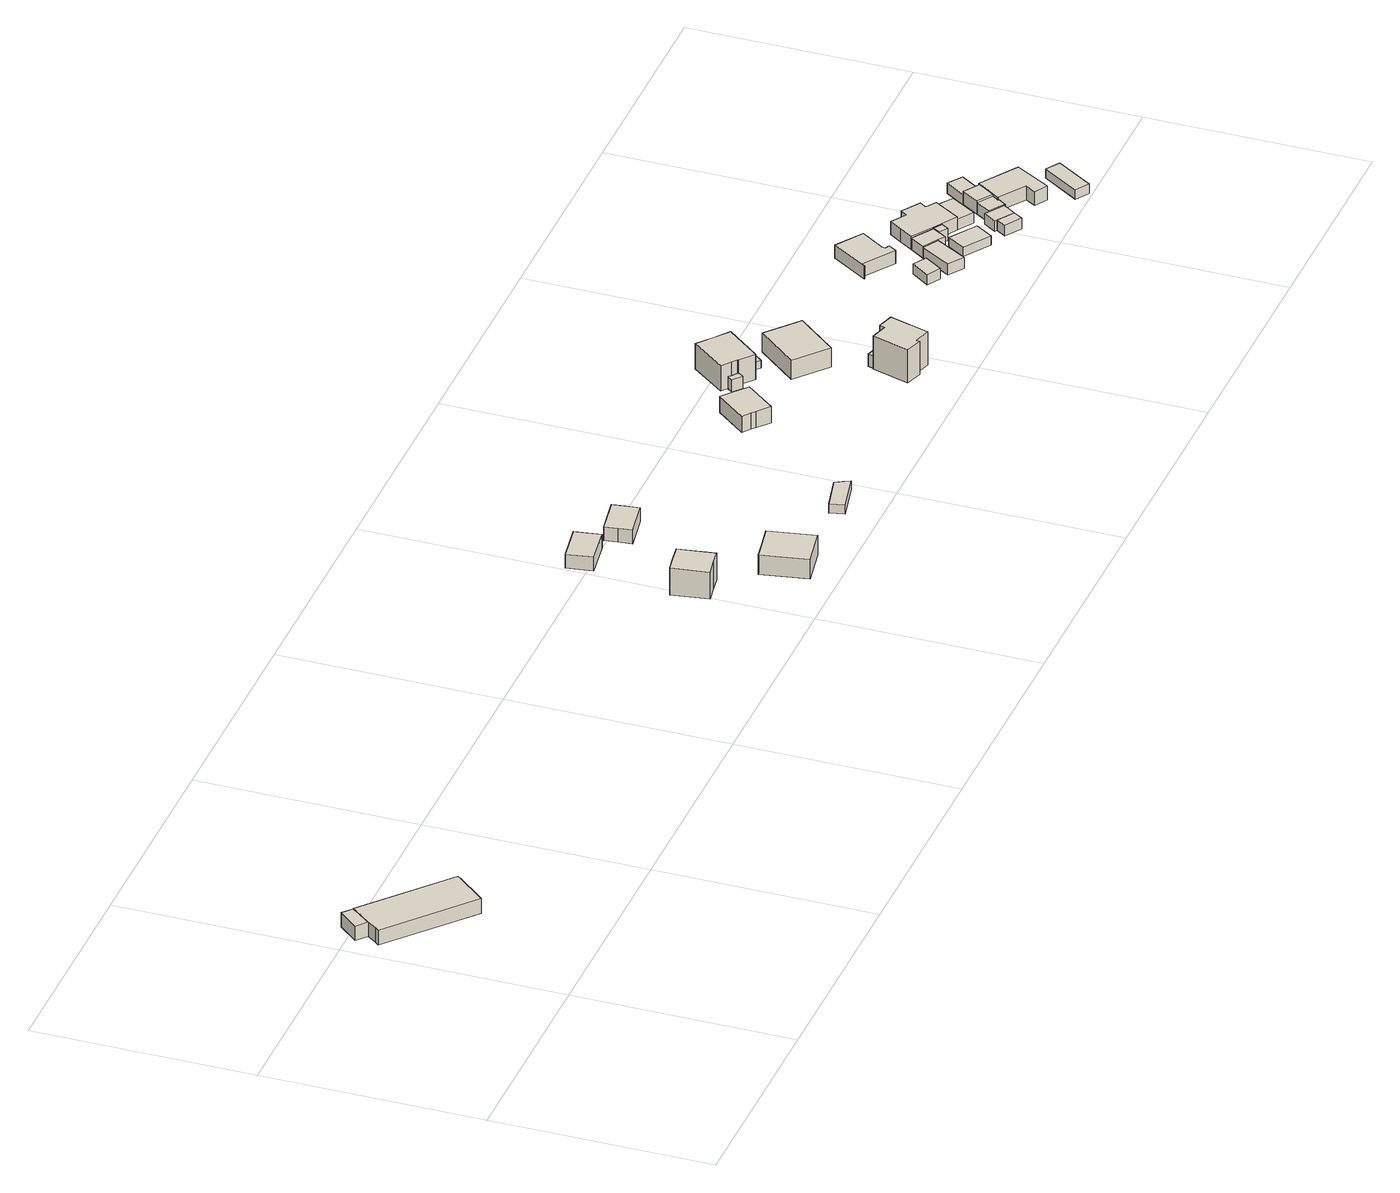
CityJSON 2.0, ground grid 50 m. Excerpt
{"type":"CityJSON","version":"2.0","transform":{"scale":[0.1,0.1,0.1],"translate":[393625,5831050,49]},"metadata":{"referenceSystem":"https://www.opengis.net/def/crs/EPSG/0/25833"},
"CityObjects":{
"building1":{"type":"Building","attributes":{"Gemeindeschluessel":"11000003","function":"31001_2000"},"address":[{"country":"Germany","locality":"Berlin","thoroughfareNumber":"10 (3)","thoroughfareName":"Schönerlinder Straße"}],"children":["building1-1","building1-2"]},
"building1-1":{"type":"BuildingPart","attributes":{"BezugspunktDach":"2200","measuredHeight":3.72,"storeysAboveGround":1},"parents":["building1"],"geometry":[{"type":"MultiSurface","lod":"1","boundaries":[[[0,1,2,3,4,5,6,7,8]],[[9,10,11,12,13,14,15,16,17]],[[9,17,8,7]],[[10,9,7,6]],[[18,19,6,5]],[[20,18,11,5,4]],[[13,12,4,3]],[[14,13,3,2]],[[15,14,2,1]],[[16,15,1,0]],[[17,16,0,8]],[[11,10,19,18]],[[12,21,11,18,20]]]}]},
"building1-2":{"type":"BuildingPart","attributes":{"BezugspunktDach":"2200","measuredHeight":3.48,"storeysAboveGround":1},"parents":["building1"],"geometry":[{"type":"MultiSurface","lod":"1","boundaries":[[[19,20,22,23]],[[24,12,10,25]],[[24,25,23,22]],[[12,24,22,20]],[[25,10,19,23]],[[10,11,18,19]],[[12,20,18,11]]]}]},
"building2":{"type":"Building","attributes":{"Gemeindeschluessel":"11000003","BezugspunktDach":"2200","function":"31001_1010","measuredHeight":7.36,"storeysAboveGround":2},"address":[{"country":"Germany","locality":"Berlin","thoroughfareNumber":"36","thoroughfareName":"Schönerlinder Straße"}],"geometry":[{"type":"Solid","lod":"1","boundaries":[[[[26,27,28,29,30,31]],[[32,33,34,35,36,37]],[[32,37,31,30]],[[33,32,30,29]],[[34,33,29,28]],[[35,34,28,27]],[[36,35,27,26]],[[37,36,26,31]]]]}]},
"building3":{"type":"Building","attributes":{"Gemeindeschluessel":"11000003","BezugspunktDach":"2200","function":"31001_1010","measuredHeight":3.68,"storeysAboveGround":1},"address":[{"country":"Germany","locality":"Berlin","thoroughfareNumber":"35","thoroughfareName":"Schönerlinder Straße"}],"geometry":[{"type":"Solid","lod":"1","boundaries":[[[[38,39,40,41,42]],[[43,44,45,46,47]],[[43,47,42,41]],[[44,43,41,40]],[[45,44,40,39]],[[46,45,39,38]],[[47,46,38,42]]]]}]},
"building4":{"type":"Building","attributes":{"Gemeindeschluessel":"11000003","BezugspunktDach":"2200","function":"31001_1010","measuredHeight":5.4,"storeysAboveGround":1},"address":[{"country":"Germany","locality":"Berlin","thoroughfareNumber":"36A","thoroughfareName":"Schönerlinder Straße"}],"geometry":[{"type":"Solid","lod":"1","boundaries":[[[[48,49,50,51,52]],[[53,54,55,56,57]],[[53,57,52,51]],[[54,53,51,50]],[[55,54,50,49]],[[56,55,49,48]],[[57,56,48,52]]]]}]},
"building5":{"type":"Building","attributes":{"Gemeindeschluessel":"11000003","BezugspunktDach":"2200","function":"31001_1010","measuredHeight":3.68,"storeysAboveGround":1},"address":[{"country":"Germany","locality":"Berlin","thoroughfareNumber":"35 (2)","thoroughfareName":"Schönerlinder Straße"}],"geometry":[{"type":"Solid","lod":"1","boundaries":[[[[58,59,60,61,62,63]],[[64,65,66,67,68,69]],[[64,69,63,62]],[[65,64,62,61]],[[66,65,61,60]],[[67,66,60,59]],[[68,67,59,58]],[[69,68,58,63]]]]}]},
"building6":{"type":"Building","attributes":{"Gemeindeschluessel":"11000003","BezugspunktDach":"2200","function":"31001_2463","measuredHeight":2.91,"storeysAboveGround":1},"address":[{"country":"Germany","locality":"Berlin","thoroughfareNumber":"36A (1)","thoroughfareName":"Schönerlinder Straße"}],"geometry":[{"type":"Solid","lod":"1","boundaries":[[[[70,71,72,73,74]],[[75,76,77,78,79]],[[75,79,74,73]],[[76,75,73,72]],[[77,76,72,71]],[[78,77,71,70]],[[79,78,70,74]]]]}]},
"building7":{"type":"Building","attributes":{"Gemeindeschluessel":"11000003","BezugspunktDach":"2200","function":"31001_2463","measuredHeight":5.07,"storeysAboveGround":1},"address":[{"country":"Germany","locality":"Berlin","thoroughfareNumber":"12 (2)","thoroughfareName":"Straße 180"}],"geometry":[{"type":"Solid","lod":"1","boundaries":[[[[80,81,82,83,84,85,86]],[[87,88,89,90,91,92,93]],[[87,93,86,85]],[[88,87,85,84]],[[89,88,84,83]],[[90,89,83,82]],[[91,90,82,81]],[[92,91,81,80]],[[93,92,80,86]]]]}]},
"building8":{"type":"Building","attributes":{"Gemeindeschluessel":"11000003","function":"31001_1010"},"address":[{"country":"Germany","locality":"Berlin","thoroughfareNumber":"12","thoroughfareName":"Straße 180"}],"children":["building8-1","building8-2"]},
"building8-1":{"type":"BuildingPart","attributes":{"BezugspunktDach":"2200","measuredHeight":7.18,"storeysAboveGround":2},"parents":["building8"],"geometry":[{"type":"MultiSurface","lod":"1","boundaries":[[[94,95,96,97,98,99,100,101]],[[102,103,104,105,106,107,108,109]],[[102,109,101,100]],[[103,102,100,99]],[[104,103,99,98]],[[105,104,98,97]],[[106,105,97,96]],[[110,111,96,95]],[[106,111,106,107]],[[112,110,95,94]],[[109,108,113,114,112,94,101]],[[107,106,111,110]],[[108,107,110,112]],[[112,114,113,108]]]}]},
"building8-2":{"type":"BuildingPart","attributes":{"BezugspunktDach":"2200","measuredHeight":3.03,"storeysAboveGround":2},"parents":["building8"],"geometry":[{"type":"MultiSurface","lod":"1","boundaries":[[[115,111,114,116]],[[113,106,117,118]],[[113,118,116,114]],[[117,106,111,115]],[[118,117,115,116]],[[106,107,110,111]],[[108,112,110,119,107]],[[113,114,112,108]]]}]},
"building9":{"type":"Building","attributes":{"Gemeindeschluessel":"11000003","BezugspunktDach":"2200","function":"31001_2723","measuredHeight":1.82,"storeysAboveGround":1},"address":[{"country":"Germany","locality":"Berlin","thoroughfareNumber":"12 (1)","thoroughfareName":"Straße 180"}],"geometry":[{"type":"Solid","lod":"1","boundaries":[[[[120,121,122,123]],[[124,125,126,127]],[[124,127,123,122]],[[125,124,122,121]],[[126,125,121,120]],[[127,126,120,123]]]]}]},
"building10":{"type":"Building","attributes":{"Gemeindeschluessel":"11000003","BezugspunktDach":"2200","function":"31001_1010","measuredHeight":8.1,"storeysAboveGround":1},"address":[{"country":"Germany","locality":"Berlin","thoroughfareNumber":"15","thoroughfareName":"Straße 179"}],"geometry":[{"type":"Solid","lod":"1","boundaries":[[[[128,129,130,131,132,133,134,135]],[[136,137,138,139,140,141,142,143]],[[136,143,135,134]],[[137,136,134,133]],[[138,137,133,132]],[[139,138,132,131]],[[140,139,131,130]],[[141,140,130,129]],[[142,141,129,128]],[[143,142,128,135]]]]}]},
"building11":{"type":"Building","attributes":{"Gemeindeschluessel":"11000003","BezugspunktDach":"2200","function":"51009_1610","measuredHeight":3,"storeysAboveGround":0},"address":[{"country":"Germany","locality":"Berlin"}],"geometry":[{"type":"Solid","lod":"1","boundaries":[[[[144,145,146,147]],[[148,149,150,151]],[[148,151,147,146]],[[149,148,146,145]],[[150,149,145,144]],[[151,150,144,147]]]]}]},
"building12":{"type":"Building","attributes":{"Gemeindeschluessel":"11000003","BezugspunktDach":"2200","function":"31001_1010","measuredHeight":5.64,"storeysAboveGround":1},"address":[{"country":"Germany","locality":"Berlin","thoroughfareNumber":"14","thoroughfareName":"Straße 180"}],"geometry":[{"type":"Solid","lod":"1","boundaries":[[[[152,153,154,155]],[[156,157,158,159]],[[156,159,155,154]],[[157,156,154,153]],[[158,157,153,152]],[[159,158,152,155]]]]}]},
"building13":{"type":"Building","attributes":{"Gemeindeschluessel":"11000003","BezugspunktDach":"2200","function":"31001_2723","measuredHeight":2.53,"storeysAboveGround":1},"address":[{"country":"Germany","locality":"Berlin","thoroughfareNumber":"20 (1)","thoroughfareName":"Straße 179"}],"geometry":[{"type":"Solid","lod":"1","boundaries":[[[[160,161,162,163]],[[164,165,166,167]],[[164,167,163,162]],[[165,164,162,161]],[[166,165,161,160]],[[167,166,160,163]]]]}]},
"building14":{"type":"Building","attributes":{"Gemeindeschluessel":"11000003","BezugspunktDach":"2200","function":"31001_1010","measuredHeight":3.18,"storeysAboveGround":1},"address":[{"country":"Germany","locality":"Berlin","thoroughfareNumber":"20","thoroughfareName":"Straße 179"}],"geometry":[{"type":"Solid","lod":"1","boundaries":[[[[168,169,170,171,172,173,174,175,176,177,178]],[[179,180,181,182,183,184,185,186,187,188,189]],[[179,189,178,177]],[[180,179,177,176]],[[181,180,176,175]],[[182,181,175,174]],[[183,182,174,173]],[[184,183,173,172]],[[185,184,172,171]],[[186,185,171,170]],[[187,186,170,169]],[[188,187,169,168]],[[189,188,168,178]]]]}]},
"building15":{"type":"Building","attributes":{"Gemeindeschluessel":"11000003","BezugspunktDach":"2200","function":"31001_2000","measuredHeight":2.75,"storeysAboveGround":1},"address":[{"country":"Germany","locality":"Berlin","thoroughfareNumber":"18 (3)","thoroughfareName":"Straße 180"}],"geometry":[{"type":"Solid","lod":"1","boundaries":[[[[190,191,192,193]],[[194,195,196,197]],[[194,197,193,192]],[[195,194,192,191]],[[196,195,191,190]],[[197,196,190,193]]]]}]},
"building16":{"type":"Building","attributes":{"Gemeindeschluessel":"11000003","BezugspunktDach":"2200","function":"51009_1611","measuredHeight":2.25,"storeysAboveGround":0},"address":[{"country":"Germany","locality":"Berlin"}],"geometry":[{"type":"Solid","lod":"1","boundaries":[[[[198,199,200,201]],[[202,203,204,205]],[[202,205,201,200]],[[203,202,200,199]],[[204,203,199,198]],[[205,204,198,201]]]]}]},
"building17":{"type":"Building","attributes":{"Gemeindeschluessel":"11000003","BezugspunktDach":"2200","function":"51009_1610","measuredHeight":2.97,"storeysAboveGround":0},"address":[{"country":"Germany","locality":"Berlin"}],"geometry":[{"type":"Solid","lod":"1","boundaries":[[[[206,207,208,209]],[[210,211,212,213]],[[210,213,209,208]],[[211,210,208,207]],[[212,211,207,206]],[[213,212,206,209]]]]}]},
"building18":{"type":"Building","attributes":{"Gemeindeschluessel":"11000003","function":"31001_1010"},"address":[{"country":"Germany","locality":"Berlin","thoroughfareNumber":"18","thoroughfareName":"Straße 180"}],"children":["building18-1","building18-2"]},
"building18-1":{"type":"BuildingPart","attributes":{"BezugspunktDach":"2200","measuredHeight":4.21,"storeysAboveGround":1},"parents":["building18"],"geometry":[{"type":"MultiSurface","lod":"1","boundaries":[[[214,215,216,217,218,219,220,221,222,223,224]],[[225,226,227,228,229,230,231,232,211,210,233]],[[225,233,224,223]],[[226,225,223,222]],[[227,226,222,221]],[[228,227,221,220]],[[229,228,220,219]],[[230,229,219,218]],[[231,230,218,217]],[[232,231,217,216]],[[211,232,216,215]],[[210,211,215,214]],[[233,234,235,214,224]],[[210,235,234,233]]]}]},
"building18-2":{"type":"BuildingPart","attributes":{"BezugspunktDach":"2200","measuredHeight":2.92,"storeysAboveGround":1},"parents":["building18"],"geometry":[{"type":"Solid","lod":"1","boundaries":[[[[236,237,238,235,234,239]],[[233,210,213,240,195,194]],[[233,194,239,234]],[[213,210,235,238]],[[240,213,238,237]],[[195,240,237,236]],[[194,195,236,239]],[[234,235,210,233]]]]}]},
"building19":{"type":"Building","attributes":{"Gemeindeschluessel":"11000003","BezugspunktDach":"2200","function":"31001_2741","measuredHeight":2.65,"storeysAboveGround":1},"address":[{"country":"Germany","locality":"Berlin","thoroughfareNumber":"20 (3)","thoroughfareName":"Straße 180"}],"geometry":[{"type":"Solid","lod":"1","boundaries":[[[[241,242,243,244]],[[245,246,247,248]],[[245,248,244,243]],[[246,245,243,242]],[[247,246,242,241]],[[248,247,241,244]]]]}]},
"building20":{"type":"Building","attributes":{"Gemeindeschluessel":"11000003","BezugspunktDach":"2200","function":"31001_2723","measuredHeight":2.68,"storeysAboveGround":1},"address":[{"country":"Germany","locality":"Berlin","thoroughfareNumber":"20 (2)","thoroughfareName":"Straße 180"}],"geometry":[{"type":"Solid","lod":"1","boundaries":[[[[243,242,249,250,251,252]],[[253,254,255,246,245,256]],[[253,256,252,251]],[[254,253,251,250]],[[255,254,250,249]],[[246,255,249,242]],[[245,246,242,243]],[[256,245,243,252]]]]}]},
"building21":{"type":"Building","attributes":{"Gemeindeschluessel":"11000003","BezugspunktDach":"2200","function":"31001_2463","measuredHeight":2.63,"storeysAboveGround":1},"address":[{"country":"Germany","locality":"Berlin","thoroughfareNumber":"18 (2)","thoroughfareName":"Straße 180"}],"geometry":[{"type":"Solid","lod":"1","boundaries":[[[[257,258,259,260]],[[231,261,262,232]],[[231,232,260,259]],[[261,231,259,258]],[[262,261,258,257]],[[232,262,257,260]]]]}]},
"building22":{"type":"Building","attributes":{"Gemeindeschluessel":"11000003","BezugspunktDach":"2200","function":"31001_2463","measuredHeight":3.62,"storeysAboveGround":1},"address":[{"country":"Germany","locality":"Berlin","thoroughfareNumber":"20 (1)","thoroughfareName":"Straße 180"}],"geometry":[{"type":"Solid","lod":"1","boundaries":[[[[263,264,265,266]],[[267,268,269,270]],[[267,270,266,265]],[[268,267,265,264]],[[269,268,264,263]],[[270,269,263,266]]]]}]},
"building23":{"type":"Building","attributes":{"Gemeindeschluessel":"11000003","function":"31001_1010"},"address":[{"country":"Germany","locality":"Berlin","thoroughfareNumber":"20","thoroughfareName":"Straße 180"}],"children":["building23-1","building23-2"]},
"building23-1":{"type":"BuildingPart","attributes":{"BezugspunktDach":"2200","measuredHeight":4.84,"storeysAboveGround":1},"parents":["building23"],"geometry":[{"type":"MultiSurface","lod":"1","boundaries":[[[271,272,273,274,275,276,277,278,279,280,281]],[[269,282,268,283,284,285,286,287,288,289,290]],[[269,290,281,280],[269,291,292,290]],[[282,269,280,279]],[[268,282,279,278]],[[283,268,278,277]],[[284,283,277,276]],[[285,284,276,275]],[[286,285,275,274]],[[287,286,274,273]],[[288,287,273,272]],[[289,288,272,271]],[[292,293,289,271,281]],[[291,269,290,292]],[[294,290,289,293,292]]]}]},
"building23-2":{"type":"BuildingPart","attributes":{"BezugspunktDach":"2200","measuredHeight":2.85,"storeysAboveGround":1},"parents":["building23"],"geometry":[{"type":"Solid","lod":"1","boundaries":[[[[295,296,293,292,291,297,298]],[[299,269,290,289,300,255,254]],[[299,254,298,297]],[[269,299,297,291]],[[300,289,293,296]],[[255,300,296,295]],[[254,255,295,298]],[[269,291,292,290]],[[289,290,292,293]]]]}]},
"building24":{"type":"Building","attributes":{"Gemeindeschluessel":"11000003","BezugspunktDach":"2200","function":"51009_1610","measuredHeight":2.49,"storeysAboveGround":0},"address":[{"country":"Germany","locality":"Berlin"}],"geometry":[{"type":"Solid","lod":"1","boundaries":[[[[301,302,303,304]],[[305,306,307,308]],[[305,308,304,303]],[[306,305,303,302]],[[307,306,302,301]],[[308,307,301,304]]]]}]},
"building25":{"type":"Building","attributes":{"Gemeindeschluessel":"11000003","BezugspunktDach":"2200","function":"31001_1312","measuredHeight":2.39,"storeysAboveGround":1},"address":[{"country":"Germany","locality":"Berlin","thoroughfareNumber":"22","thoroughfareName":"Straße 180"}],"geometry":[{"type":"Solid","lod":"1","boundaries":[[[[309,310,311,312,313]],[[314,315,316,317,318]],[[314,318,313,312]],[[315,314,312,311]],[[316,315,311,310]],[[317,316,310,309]],[[318,317,309,313]]]]}]}
},
"vertices":[
[188,258,71],[195,266,71],[244,323,71],[251,331,71],[64,493,71],[58,484,71],[28,447,71],[11,425,71],[4,417,71],[11,425,35],[28,447,35],[58,484,35],[64,493,35],[251,331,35],[244,323,35],[195,266,35],[188,258,35],[4,417,35],[58,484,70],[28,447,70],[64,493,70],[62,489,35],
[43,511,70],[4,467,70],[43,511,35],[4,467,35],
[1484,222,82],[1520,228,82],[1556,233,82],[1543,317,82],[1507,312,82],[1471,306,82],[1507,312,16],[1543,317,16],[1556,233,16],[1520,228,16],[1484,222,16],[1471,306,16],
[1499,481,53],[1585,494,53],[1580,523,53],[1575,553,53],[1489,540,53],[1575,553,19],[1580,523,19],[1585,494,19],[1499,481,19],[1489,540,19],
[1625,54,64],[1715,70,64],[1695,176,64],[1650,168,64],[1605,160,64],[1650,168,16],[1695,176,16],[1715,70,16],[1625,54,16],[1605,160,16],
[1619,471,52],[1623,441,52],[1707,454,52],[1703,484,52],[1698,514,52],[1614,501,52],[1698,514,18],[1703,484,18],[1707,454,18],[1623,441,18],[1619,471,18],[1614,501,18],
[1877,68,39],[1967,87,39],[1958,103,39],[1949,119,39],[1869,101,39],[1949,119,17],[1958,103,17],[1967,87,17],[1877,68,17],[1869,101,17],
[2119,360,52],[2128,352,52],[2155,329,52],[2210,396,52],[2183,419,52],[2156,441,52],[2100,374,52],[2156,441,12],[2183,419,12],[2210,396,12],[2155,329,12],[2128,352,12],[2119,360,12],[2100,374,12],
[2253,450,74],[2265,441,74],[2266,439,74],[2297,414,74],[2360,491,74],[2326,518,74],[2293,544,74],[2232,467,74],[2293,544,12],[2326,518,12],[2360,491,12],[2297,414,12],[2266,439,12],[2265,441,12],[2253,450,12],[2232,467,12],[2265,441,42],[2266,439,42],[2253,450,42],[2246,456,12],[2246,456,42],
[2257,427,42],[2237,444,42],[2257,427,12],[2237,444,12],[2265,441,35],
[2342,418,30],[2375,457,30],[2357,471,30],[2325,433,30],[2357,471,12],[2375,457,12],[2342,418,12],[2325,433,12],
[2430,103,92],[2432,112,92],[2470,100,92],[2496,190,92],[2459,201,92],[2455,189,92],[2417,200,92],[2392,116,92],[2417,200,11],[2455,189,11],[2459,201,11],[2496,190,11],[2470,100,11],[2432,112,11],[2430,103,11],[2392,116,11],
[2455,189,43],[2459,201,43],[2421,212,43],[2417,200,43],[2421,212,13],[2459,201,13],[2455,189,13],[2417,200,13],
[2399,285,55],[2476,376,55],[2404,438,55],[2327,347,55],[2404,438,9],[2476,376,9],[2399,285,9],[2327,347,9],
[2787,186,33],[2815,227,33],[2785,245,33],[2756,204,33],[2785,245,8],[2815,227,8],[2787,186,8],[2756,204,8],
[2735,332,40],[2739,339,40],[2810,292,40],[2822,310,40],[2819,312,40],[2819,311,40],[2812,315,40],[2813,323,40],[2848,376,40],[2787,416,40],[2733,333,40],[2787,416,8],[2848,376,8],[2813,323,8],[2812,315,8],[2819,311,8],[2819,312,8],[2822,310,8],[2810,292,8],[2739,339,8],[2735,332,8],[2733,333,8],
[2840,153,35],[2882,225,35],[2848,245,35],[2806,177,35],[2848,245,8],[2882,225,8],[2840,153,8],[2806,177,8],
[2942,131,30],[2968,171,30],[2907,211,30],[2881,170,30],[2907,211,8],[2968,171,8],[2942,131,8],[2881,170,8],
[2927,220,38],[2937,236,38],[2918,248,38],[2908,232,38],[2918,248,8],[2937,236,8],[2927,220,8],[2908,232,8],
[2918,248,40],[2937,236,40],[2971,215,40],[3008,274,40],[2985,289,40],[2995,304,40],[2954,331,40],[2944,316,40],[2909,338,40],[2889,309,40],[2870,279,40],[2889,309,8],[2909,338,8],[2944,316,8],[2954,331,8],[2995,304,8],[2985,289,8],[3008,274,8],[2971,215,8],[2870,279,8],[2870,279,37],[2918,248,37],
[2882,225,37],[2897,215,37],[2908,232,37],[2848,245,37],[2897,215,8],
[3020,92,34],[3034,113,34],[2997,137,34],[2983,116,34],[2997,137,8],[3034,113,8],[3020,92,8],[2983,116,8],
[3053,142,34],[3019,164,34],[3011,170,34],[2992,141,34],[3011,170,8],[3019,164,8],[3053,142,8],[2992,141,8],
[3007,192,34],[3043,250,34],[3008,274,34],[2971,215,34],[3043,250,8],[3007,192,8],
[3076,175,40],[3101,213,40],[3066,236,40],[3041,198,40],[3066,236,8],[3101,213,8],[3076,175,8],[3041,198,8],
[3067,159,42],[3125,120,42],[3111,96,42],[3140,79,42],[3170,130,42],[3187,159,42],[3102,215,42],[3101,213,42],[3084,187,42],[3076,175,42],[3065,160,42],[3084,187,8],[3102,215,8],[3187,159,8],[3170,130,8],[3140,79,8],[3111,96,8],[3125,120,8],[3067,159,8],[3065,160,8],[3076,175,36],[3065,160,36],[3067,159,36],[3065,160,24],
[3053,142,36],[3055,141,36],[3042,198,36],[3019,164,36],[3042,198,8],[3055,141,8],
[3099,214,31],[3129,260,31],[3097,282,31],[3066,236,31],[3097,282,6],[3129,260,6],[3099,214,6],[3066,236,6],
[3193,7,30],[3221,50,30],[3247,90,30],[3217,110,30],[3163,26,30],[3217,110,7],[3247,90,7],[3221,50,7],[3193,7,7],[3163,26,7]
]}
